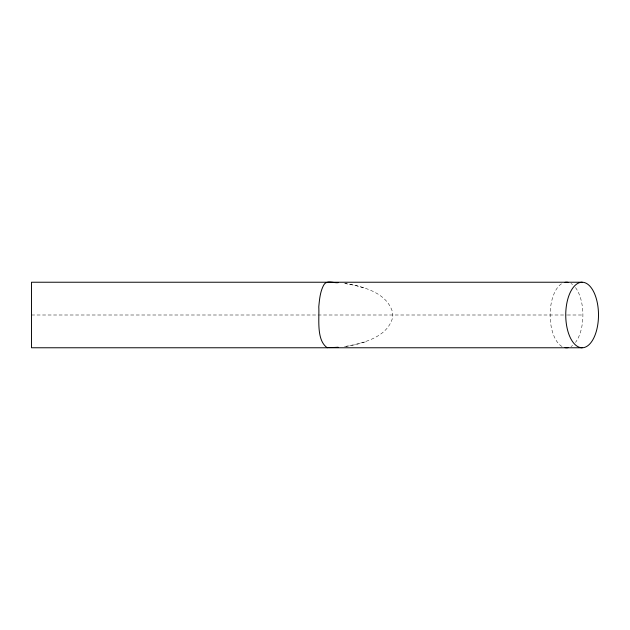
<?xml version="1.0" encoding="UTF-8"?>
<svg xmlns="http://www.w3.org/2000/svg" width="630" height="630" viewBox="0 0 630 630"><rect width="100%" height="100%" fill="white"/><g stroke="black" fill="none" stroke-linecap="round" stroke-linejoin="round"><path stroke-width="0.47" stroke-dasharray="3.15 2.36" d="M344.586 346.539C362.085 343.468 387.174 337.774 392.608 317.646A16.616 16.616 0 0 0 392.608 312.354C386.82 292.533 363.368 286.587 345.319 283.5M31.5 315L566.378 315M567.354 315L582.12 315M344.586 283.461L355.974 285.54L365.219 288.28M571.024 283.5A32.768 16.38 -90 0 1 572.552 284.532M575.481 287.571A32.768 16.38 -90 0 1 575.481 342.429M572.552 345.468A32.768 16.38 -90 0 1 571.024 346.5M562.007 346.5A32.768 16.38 -90 0 1 550.132 315A32.768 16.38 -90 0 1 562.007 283.5M365.282 341.901A115.219 115.219 0 0 1 345.311 346.476"/><path stroke-width="0.94" d="M582.12 282.232A32.768 16.38 -90 0 0 567.929 331.38A32.768 16.38 -90 0 0 596.303 331.38A32.768 16.38 -90 0 0 582.12 282.232L31.5 282.232L31.5 347.768L582.12 347.768M327.285 347.768C316.063 340.176 319.473 318.559 318.78 306.857C319.489 299.439 320.135 291.611 323.788 284.949C326.56 279.712 333.569 283.224 338.129 282.681M567.992 347.634A32.768 16.38 -90 0 1 565.047 347.634M565.047 282.366A32.768 16.38 -90 0 1 567.992 282.366M338.121 347.24A115.219 115.219 0 0 1 327.293 347.524"/></g></svg>
